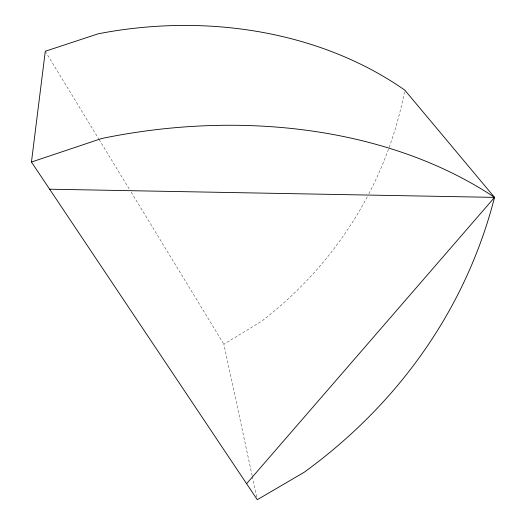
<?xml version="1.0" encoding="UTF-8"?>
<svg xmlns="http://www.w3.org/2000/svg" width="526" height="526" viewBox="0 0 526 526"><rect width="100%" height="100%" fill="white"/><g stroke="black" fill="none" stroke-linecap="round" stroke-linejoin="round"><path stroke-width="0.39" stroke-dasharray="2.63 1.97" d="M252.132 475.655L223.866 344.201L261.402 321.399A498.313 433.122 26.9 0 0 367.7 196.007M45.289 51.259L98.691 138.857M99.118 139.561L129.449 189.321M131.158 192.121L223.866 344.201M252.302 476.457L256.78 497.294M404.487 91.774A498.313 433.122 26.9 0 1 388.734 148.529M388.458 149.299A498.313 433.122 26.9 0 1 368.088 195.271"/><path stroke-width="0.79" d="M31.455 162.034L45.289 51.259L98.263 33.782A364.294 288.09 -10.6 0 1 404.81 90.13L494.545 197.381A686.088 568.139 19.9 0 1 304.304 472.17L257.299 499.7L31.455 162.034L101.669 138.502A459.731 324.457 -12.6 0 1 494.545 197.381L246.595 483.696M49.628 189.202L494.545 197.381"/></g></svg>
